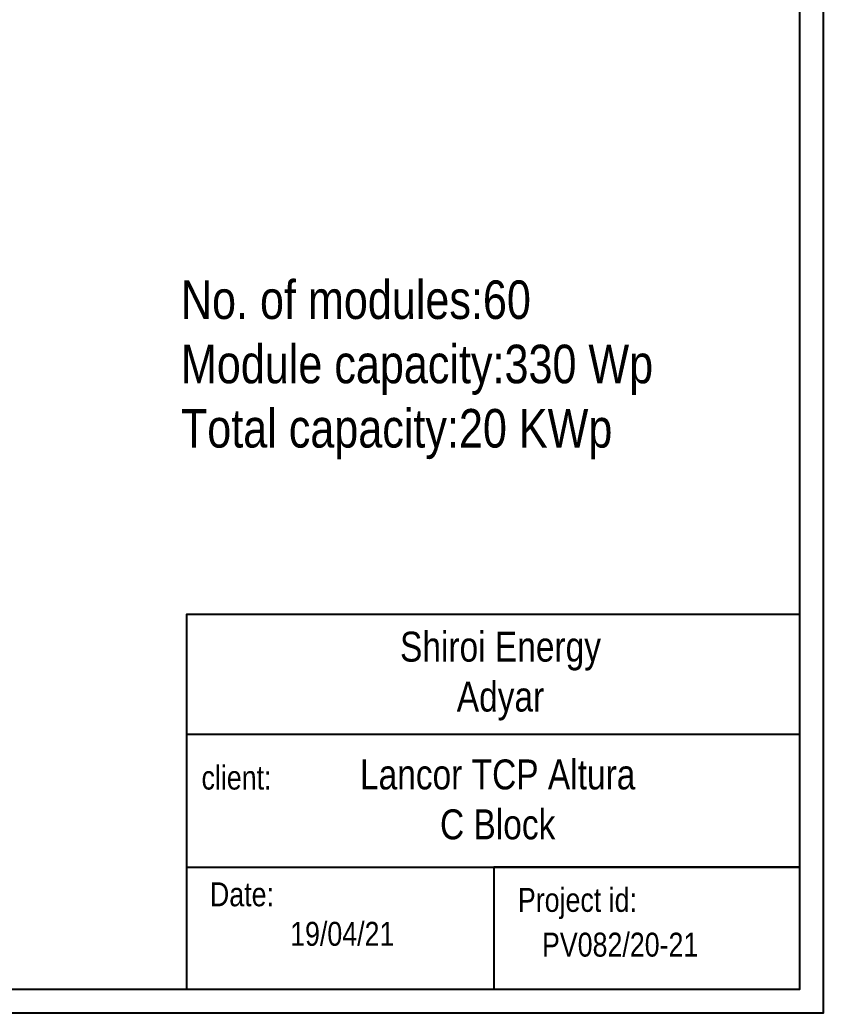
# Model space of a CAD drawing. Header units: inches. Extents: x 13 to 21264, y -72369 to -55.
# Drawn here: x 7590 to 8395, y -72369 to -71374 of the extents above; entities that cross this region are included whole.
import ezdxf

# ---------------------------------------------------------------- set-up
doc = ezdxf.new("R2010")
doc.units = ezdxf.units.IN
doc.header["$LTSCALE"] = 15
doc.header["$MEASUREMENT"] = 0
doc.layers.get('0').update_dxf_attribs({"linetype": 'CONTINUOUS', "lineweight": 13})
doc.styles.add('RS', font='', dxfattribs={"width": 0.8})
doc.styles.get('RS').set_extended_font_data('Century Gothic')

msp = doc.modelspace()

# ---------------------------------------------------------------- linework, layer by layer
at = {"color": 0, "lineweight": -2, "ltscale": 3}
for p, q in [((8371.163, -72089.619), (7757.819, -72089.619)), ((7757.819, -72222.573), (8371.163, -72222.573)), ((8371.163, -72222.573), (8065.193, -72222.573)), ((8065.193, -72222.573), (8065.193, -72345.307))]:
    msp.add_line(p, q, dxfattribs=at)
for points in [[(4629.154, -70195.499), (8394.824, -70195.499), (8394.824, -72368.968), (4629.154, -72368.968)], [(4652.815, -70219.16), (8371.163, -70219.16), (8371.163, -72345.307), (4652.815, -72345.307)], [(8371.163, -72345.307), (7757.819, -72345.307), (7757.819, -71969.251), (8371.163, -71969.251)]]:
    msp.add_lwpolyline(points, close=True, dxfattribs=at)

# ---------------------------------------------------------------- texts
at = {"color": 0, "lineweight": -2, "ltscale": 3, "attachment_point": 1, "style": 'RS'}
for s, width, gutter_width, heights, insert, char_height in [('{\\fArial|b0|i0|c0|p34;\\C7;No. of modules:60\\PModule capacity:330 Wp\\PTotal capacity:20 KWp}', 680.3493, 24.153, [274.55], (7751.721, -71634.727), 38.64513), ('\\pxqc;{\\fArial|b0|i0|c0|p34;\\C7;Shiroi Energy\\PAdyar}', 422.32419, 18.75, [0], (7860.595, -71986.729), 30), ('{\\fArial|b0|i0|c0|p34;\\C7;client:}', 140.03, 18.75, [0], (7772.368, -72120.931), 24), ('\\pxqc;{\\fArial|b0|i0|c0|p34;\\C7;Lancor TCP Altura\\PC Block}', 422.32419, 18.75, [0], (7857.765, -72114.784), 30), ('{\\fArial|b0|i0|c0|p34;\\C7;Date:}', 140.03, 18.75, [0], (7780.796, -72237.885), 24), ('{\\fArial|b0|i0|c0|p34;\\C7;Project id:}', 180.87991, 18.75, [52.795], (8089.171, -72243.488), 24), ('{\\fArial|b0|i0|c0|p34;\\C7;19/04/21}', 180.87991, 18.75, [52.795], (7861.096, -72277.479), 24), ('{\\fArial|b0|i0|c0|p34;\\C7;PV082/20-21}', 180.87991, 18.75, [52.795], (8113.294, -72288.336), 24)]:
    msp.add_mtext_dynamic_manual_height_columns(s, width=width, gutter_width=gutter_width, heights=heights, dxfattribs=dict(at, insert=insert, char_height=char_height))

doc.saveas('drawing.dxf')
